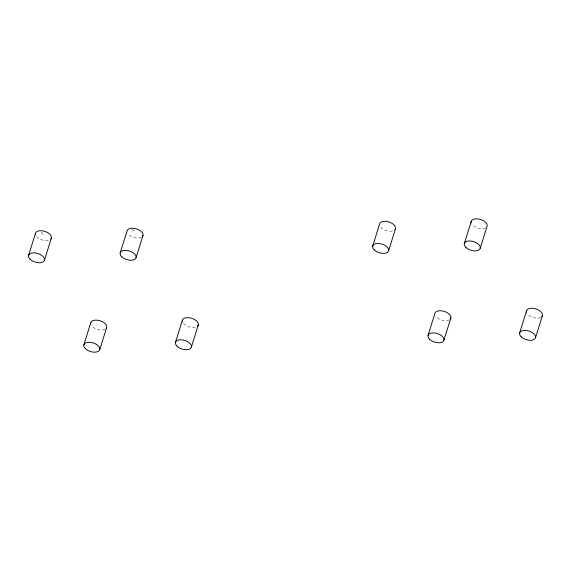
<?xml version="1.0" encoding="UTF-8"?>
<svg xmlns="http://www.w3.org/2000/svg" width="571" height="571" viewBox="0 0 571 571"><rect width="100%" height="100%" fill="white"/><g stroke="black" fill="none" stroke-linecap="round" stroke-linejoin="round"><path stroke-width="0.43" stroke-dasharray="2.85 2.14" d="M132.393 228.9L135.027 233.154M41.226 232.104L43.417 235.659M48.314 240.398A8.301 4.518 17.3 0 1 35.994 235.859M141.401 237.358A8.301 4.518 17.3 0 1 127.597 233.361M392.455 231.012A8.301 4.518 17.3 0 1 380.143 226.466M485.55 227.965A8.301 4.518 17.3 0 1 471.746 223.968M105.1 329.281A8.301 4.518 17.3 0 1 91.296 325.284M195.225 327.326A8.301 4.518 17.3 0 1 182.906 322.779M449.249 319.888A8.301 4.518 17.3 0 1 435.445 315.891M540.858 317.39A8.301 4.518 17.3 0 1 527.054 313.393"/><path stroke-width="0.86" d="M28.55 255.501L35.452 233.346M44.488 260.119L51.39 237.964M83.851 344.927L90.753 322.772M120.16 253.003L127.062 230.848A8.301 4.518 17.3 0 1 137.111 229.092A8.301 4.518 17.3 0 1 142.45 236.522M99.789 349.545L106.691 327.39M136.098 257.621L143 235.466M175.461 342.429L182.363 320.274M191.399 347.04L198.301 324.885M372.699 246.115L379.601 223.96A8.301 4.518 17.3 0 1 389.65 222.205A8.301 4.518 17.3 0 1 394.996 229.635M388.637 250.726L395.539 228.571M428 335.534L434.902 313.379A8.301 4.518 17.3 0 1 444.959 311.623A8.301 4.518 17.3 0 1 450.298 319.061M464.309 243.61L471.211 221.455M443.938 340.152L450.84 317.997M480.247 248.228L487.149 226.073A8.301 4.518 17.3 0 0 479.183 219.1A8.301 4.518 17.3 0 0 471.203 222.676M519.61 333.036L526.512 310.881M535.548 337.654L542.45 315.499M35.452 234.567A8.301 4.518 17.3 0 1 44.474 231.255A8.301 4.518 17.3 0 1 50.848 239.028M90.753 323.985A8.301 4.518 17.3 0 1 99.775 320.674A8.301 4.518 17.3 0 1 106.149 328.446M182.363 321.487A8.301 4.518 17.3 0 1 191.385 318.175A8.301 4.518 17.3 0 1 197.759 325.948M526.512 312.101A8.301 4.518 17.3 0 1 535.534 308.79A8.301 4.518 17.3 0 1 541.908 316.562M30.142 259.291A8.301 4.518 17.3 0 0 43.946 261.183A8.301 4.518 17.3 0 0 35.473 252.96A8.301 4.518 17.3 0 0 30.142 259.291M121.751 256.793A8.301 4.518 17.3 0 0 135.555 258.677A8.301 4.518 17.3 0 0 127.083 250.462A8.301 4.518 17.3 0 0 121.751 256.793M374.291 249.905A8.301 4.518 17.3 0 0 388.094 251.79A8.301 4.518 17.3 0 0 379.622 243.567A8.301 4.518 17.3 0 0 374.291 249.905M465.9 247.4A8.301 4.518 17.3 0 0 479.704 249.291A8.301 4.518 17.3 0 0 471.232 241.069A8.301 4.518 17.3 0 0 465.9 247.4M85.443 348.717A8.301 4.518 17.3 0 0 99.247 350.601A8.301 4.518 17.3 0 0 90.775 342.379A8.301 4.518 17.3 0 0 85.443 348.717M177.053 346.219A8.301 4.518 17.3 0 0 190.857 348.103A8.301 4.518 17.3 0 0 182.385 339.881A8.301 4.518 17.3 0 0 177.053 346.219M429.592 339.324A8.301 4.518 17.3 0 0 443.396 341.215A8.301 4.518 17.3 0 0 434.924 332.993A8.301 4.518 17.3 0 0 429.592 339.324M521.202 336.826A8.301 4.518 17.3 0 0 535.006 338.717A8.301 4.518 17.3 0 0 526.533 330.495A8.301 4.518 17.3 0 0 521.202 336.826"/></g></svg>
